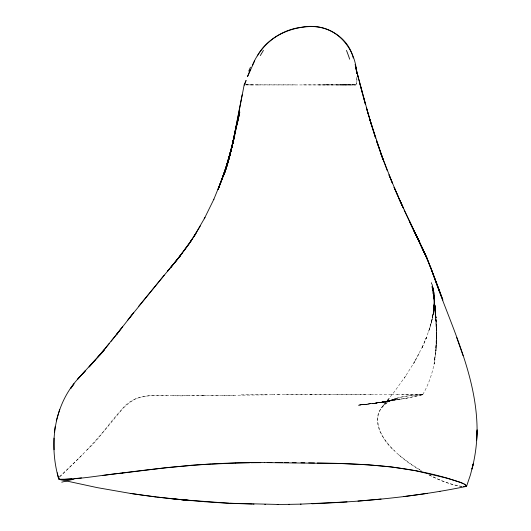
<?xml version="1.0" encoding="UTF-8"?>
<svg xmlns="http://www.w3.org/2000/svg" width="531" height="531" viewBox="0 0 531 531"><rect width="100%" height="100%" fill="white"/><g stroke="black" fill="none" stroke-linecap="round" stroke-linejoin="round"><path stroke-width="0.4" stroke-dasharray="2.65 1.99" d="M434.019 307.19L434.212 297.068L433.462 288.944L434.497 301.177L433.893 290.862L434.371 299.079L433.913 309.361L434.371 299.079L433.004 287.205C434.829 297.227 434.497 307.495 432.579 317.478M433.508 293.928L434.557 301.575L434.61 310.655L434.59 302.889L433.508 293.928L434.531 304.356L433.502 291.897L431.298 282.519C436.436 298.528 434.092 315.799 428.643 331.404C433.767 316.244 436.177 299.67 431.922 283.999C434.63 294.187 434.862 304.907 432.891 315.248C434.531 305.418 434.73 295.316 432.493 285.559C435.327 298.03 434.365 311.027 431.072 323.306C434.053 311.684 435.851 299.245 432.234 287.53L434.039 296.603L434.531 304.356L434.265 312.168L434.557 301.575L433.123 292.747L434.557 301.575L434.849 309.301L434.424 300.34L432.659 291.645L434.424 300.34L434.995 308.026L434.205 299.185L435.042 306.832L435.161 314.611L434.995 305.703L433.508 297.094L434.995 305.703L435.393 313.463L434.849 304.655L435.52 312.387L435.453 320.532L435.539 311.378L434.265 302.77L435.539 311.378L435.772 319.523L435.247 309.586L436.037 317.711L436.077 326.485L435.971 316.888L434.916 308.77L436.037 317.711L435.971 316.888L436.323 325.682L435.745 316.111L436.409 324.919L436.343 333.607L436.309 324.235L436.555 332.95L436.07 342.296L436.555 332.3L435.991 323.552L436.555 332.95L436.555 332.3L436.436 341.685L435.513 351.177L436.502 341.121L436.283 331.696L436.436 341.685L436.502 341.121L435.944 350.659L434.57 359.885L435.997 350.148L436.21 340.563L435.944 350.659L435.997 350.148L434.092 364.047L434.949 359.235C432.997 371.62 429.008 383.959 422.696 394.712M433.562 311.186L434.245 301.449M432.194 319.158L429.38 329.18L425.55 339.78L426.433 337.51L421.714 348.582L426.433 337.51M422.689 346.252L413.735 363.383L419.696 352.484M414.917 361.193L404.27 378.158M405.664 376.028L394.035 392.157L380.78 408.512M387.676 400.274L389.409 398.17L382.585 406.341M59.645 476.758L83.234 453.932M59.558 476.811C82.119 456.302 102.576 433.635 121.619 409.832C132.007 395.044 151.05 394.798 167.219 395.582M86.872 450.089C104.7 434.424 115.094 410.49 135.969 398.535C152.809 392.84 171.068 396.81 188.452 395.648M391.447 400.115C353.805 420.665 400.792 460.729 422.596 471.355M387.895 401.423L396.677 398.204L385.307 402.518C396.465 396.79 411.153 395.031 422.61 394.692M389.223 400.938L390.557 400.48M382.944 402.863L395.92 398.987L384.252 401.98L394.341 399.69L377.966 402.783L387.258 401.323L370.943 403.779M388.188 401.157L397.241 398.688M390.73 400.487L383.037 402.312L391.964 400.195M374.076 403.328L406.029 398.323L422.809 394.712L406.003 398.303M396.584 399.279L386.588 401.403L395.482 399.471L387.71 401.157L388.792 400.932M380.979 402.432L390.876 400.547L382.041 402.199L389.86 400.726M391.838 400.387L383.05 401.994L402.259 398.515M383.05 401.994L390.876 400.547M384.909 401.662L392.741 400.248L376.213 403.109L385.752 401.529L377.966 402.783M406.029 398.323L374.514 403.281M379.492 402.544L364.505 404.549L381.789 402.272M373.008 403.46L380.773 402.379L380.163 402.452M381.311 402.319L365.155 404.449M382.194 402.232L358.332 405.18L366.748 404.23M375.536 403.162L359.301 405.034M367.173 404.171L358.837 405.107L367.518 404.131L359.686 404.98M322.483 84.933L355.617 84.947C357.867 83.327 356.454 79.132 356.905 76.69M422.55 394.712C410.171 395.329 397.009 396.259 386.316 403.155C368.72 415.687 381.643 440.186 394.553 451.011M342.814 84.92L356.069 84.814L356.739 82.358L356.898 76.716M347.559 84.88L353.48 84.807M422.862 394.686L396.67 394.712M346.922 84.887L345.449 84.9M228.662 395.316L264.936 394.872M222.177 395.389L235.352 395.23M272.191 394.792L279.99 394.712M345.369 84.9L340.524 84.927M277.534 394.732L311.724 394.513M200.346 395.582L206.486 395.535M285.419 394.666L286.408 394.659A133.726 3.863 -0.4 0 1 306.148 394.553M204.209 395.568L188.764 395.641M421.992 394.719L401.761 394.732M198.707 395.608L170.378 395.615M341.639 84.927L342.674 84.92M336.468 84.933L339.395 84.933M339.316 84.933L340.65 84.927M309.095 394.54L317.896 394.526A134.323 3.876 -0.4 0 1 327.561 394.526L362.295 394.553M245.594 84.827L248.123 84.86M245.946 84.86L295.873 84.88M355.418 84.947L324.547 84.854L355.578 84.947M257.913 84.933L321.063 84.933M303.327 84.874L332.95 84.914M258.225 84.933L253.486 84.927M318.733 84.927L325.656 84.933M335.101 394.493L367.757 394.573M252.643 84.92L253.652 84.927M370.12 394.593L392.748 394.706M363.675 394.566L373.519 394.599M391.155 394.686L397.573 394.725M251.906 84.914L252.849 84.92M252.112 84.92L250.625 84.9M251.442 84.914L248.057 84.86M245.687 84.807L248.601 84.874M462.003 486.416C450.308 484.77 439.223 480.143 428.789 474.76M462.103 486.449C450.334 484.717 439.157 480.11 428.643 474.687M419.822 469.762L408.89 462.667L398.874 454.934M431.683 286.335L433.814 295.19M631.279 81.389A700.024 2.416 -0.9 0 1 633.994 81.336M241.2 394.878A132.803 1.699 -0.5 0 1 267.81 394.546M226.876 395.23A114.928 1.095 -1 0 1 209.406 395.422M310.456 394.699A133.752 2.456 -0.3 0 1 332.346 394.666M218.865 395.549A166.223 1.892 -1.1 0 1 200.366 395.721M264.823 394.872A134.323 3.876 -0.4 0 1 274.587 394.765M434.179 298.13L434.152 307.602L434.245 299.75L433.157 290.344L434.179 298.13L434.378 305.936L434.039 296.603L432.732 288.884L434.179 298.13M435.539 311.378L435.52 312.387L434.61 303.679L435.539 311.378M434.995 305.703L433.9 298.103L435.042 306.832L434.995 305.703"/><path stroke-width="0.8" d="M117.451 333.441L99.211 355.558L104.693 349.371L77.918 378.895C53.492 405.73 48.898 444.985 58.709 478.942M53.996 438.121L54.076 449.75M246.052 80.573L244.154 84.933L244.565 84.841M466.583 486.237L470.453 474.82L473.214 463.935L472.013 469.065C475.192 456.574 476.938 443.717 477.057 430.82L477.09 429.778C476.732 373.412 449.107 322.383 431.67 270.12L439.177 290.357M477.09 429.778L476.586 440.697L477.057 430.82M54.414 432.334L55.178 426.526M238.505 114.344L244.174 84.854M242.163 94.75L232.425 144.837L225.283 171.055M238.439 114.723L232.425 144.837L227.288 164.61M234.51 136.294L234.828 134.728M231.961 146.802L232.067 146.31L226.405 167.152L229.531 156.472L234.35 136.401L229.246 157.441M239.428 113.422L231.848 147.445L226.199 167.696L232.067 146.31M234.403 135.797L231.888 147.26L226.02 168.148L229.126 157.813M237.118 124.4L239.773 112.014L231.848 147.426L234.397 136.719M232.312 145.288L236.494 125.17L229.843 155.377L224.713 172.714L227.056 165.347L225.23 171.221M226.856 165.898L227.069 165.26L223.949 174.958L229.691 155.922L234.363 136.122L229.385 156.984M229.047 157.627L232.206 145.706L226.631 166.548M234.695 135.352L230.354 153.472L232.545 144.372L232.425 144.837M58.835 477.88L58.941 479.221C80.095 479.646 101.514 474.867 122.694 473.061M229.531 156.472L232.107 146.178M58.934 477.82L59.021 479.168L60.912 479.692L71.944 478.816M218.128 189.308L225.808 168.247L232.611 144.18L229.233 157.315M232.386 144.99L225.808 168.247M56.279 420.824L59.704 409.401M229.691 155.922L230.162 154.255L227.733 163.249L230.115 154.475M227.719 163.176L230.162 154.255M229.518 155.902L222.549 177.812L218.374 188.764M222.343 178.316L226.339 166.621L222.549 177.812L213.787 199.45M225.934 167.829L218.128 189.282L222.131 178.947M247.585 76.477L254.688 60.773M246.032 80.526L244.539 84.874M247.579 76.444L250.4 69.534M213.907 199.191L204.256 218.812L204.933 217.544L194.187 236.142L200.273 225.974M252.384 65.393C260.787 44.81 279.711 29.683 302.006 27.214C323.744 22.826 348.057 35.796 353.268 58.012M257.382 55.881C267.617 37.157 289.587 27.127 310.343 26.557A16.282 8.775 -0.1 0 1 312.713 26.603C336.747 26.457 354.927 48.334 356.474 71.24M195.501 233.965L189.733 242.866L196.284 232.757M190.583 241.565L192.401 238.904L179.047 257.23M73.962 383.86L70.53 388.679L73.869 384.006M183.865 250.971L189.7 243.019L177.799 258.856M122.581 326.738L116.674 334.417L132.02 314.757M120.889 328.921L111.079 341.274M129.617 317.803L164.212 275.164M127.825 320.067L133.699 312.586M102.928 351.456L109.273 343.511M181.556 254.037L182.797 252.484L174.188 263.33L178.097 258.438M172.051 265.852L170.683 267.551L176.79 260.064M138.783 306.148L180.693 255.298L179.405 256.845M168.785 269.708L167.371 271.427L173.418 264.172M95.042 360.171L89.062 366.994L103.565 350.938L97.611 357.317M77.725 379.107L85.504 370.592L77.918 378.895M465.627 486.535C415.056 496.936 363.483 501.642 311.949 503.78M439.628 491.394L440.04 491.314M427.628 493.326L403.533 496.618M122.555 473.068L166.502 467.625L191.505 465.348M102.39 475.537C156.121 468.442 210.084 461.93 264.392 462.62M81.522 477.9L74.798 478.61M381.085 499.067L357.974 501.098M464.618 486.602L465.813 486.502L466.503 485.812L463.941 483.9M347.028 501.901L300.407 504.138M211.683 464.094L235.246 463.078M235.445 463.072L249.603 462.78M288.837 504.364L301.117 504.125M203.028 501.583L181.124 499.678L229.014 503.242L278.005 504.437M250.884 462.72L260.754 462.654M277.235 504.45L289.574 504.35M264.352 462.62L271.905 462.594M267.246 462.614L340.922 463.55L368.029 464.817L391.168 466.849L415.826 470.758L446.929 478.172L460.324 482.307L463.961 483.92L466.61 485.845L465.959 486.549L463.53 486.588M275.854 462.601L282.592 462.614M284.523 462.627L288.386 462.64M296.119 462.7L292.249 462.667M304.814 462.786L300.951 462.747M253.181 504.151L254.017 504.165M308.677 462.84L314.452 462.926M317.332 462.972C366.204 463.623 415.999 466.324 462.335 483.157M264.823 504.37L265.633 504.384M252.311 504.111L229.93 503.269M216.462 502.538L229.014 503.242M203.957 501.676L215.533 502.459M130.248 493.412L156.472 497.016L190.556 500.554M191.538 500.673L169.243 498.456L179.179 499.525M157.455 497.102L168.241 498.383M144.717 495.463L156.472 497.016M132.066 493.651L143.748 495.37M131.13 493.551L97.326 487.644L60.003 479.579M414.14 230.846L409.308 221.009L418.833 240.716M423.399 250.347L413.722 230.328L427.448 259.5L435.453 280.109M421.714 246.769L427.19 258.836L417.685 238.432L427.448 259.5L418.143 239.209M409.341 221.228L418.926 240.782L413.994 230.713L418.753 240.331M413.941 230.487L404.164 210.09M403.5 208.391L398.894 198.348L413.251 229.292M425.902 255.949L426.393 257.024M422.218 247.738L426.831 258L435.261 279.698M403.002 207.342L394.055 187.257L402.385 206.181M397.965 196.085L388.984 174.812L392.555 183.52L380.408 152.258L387.345 170.823M430.668 267.531L431.059 268.447L426.831 258M442.735 299.584L435.447 280.209L439.243 290.298M439.144 290.006L442.881 300.101M383.581 160.813L376.519 140.941L382.99 159.419L369.702 119.256L375.583 138.106L366.337 107.581L371.899 126.511M463.065 355.637L456.72 337.59M368.872 116.322L357.297 73.743L365.487 104.567L363.045 95.766M359.918 84.09L362.64 94.259M57.262 472.816L58.636 478.577M355.113 64.384L357.662 75.183M355.451 65.764L357.994 76.583M355.465 65.844L356.46 71.214M356.719 73.577L356.606 72.422L356.732 73.603M260.309 55.602A297.433 36.115 -46.1 0 1 263.429 50.392M346.464 50.399A290.789 42.646 52.5 0 1 349.677 59.193M248.754 71.154A255.285 28.906 -46.2 0 1 250.486 67.225M333.481 -171.871A295.953 0.418 -70 0 1 333.276 -171.314M190.775 465.309A191.014 12.06 0.2 0 1 210.94 464.041M61.755 482.175A1021.757 16.036 -9.4 0 1 73.988 479.121"/></g></svg>
